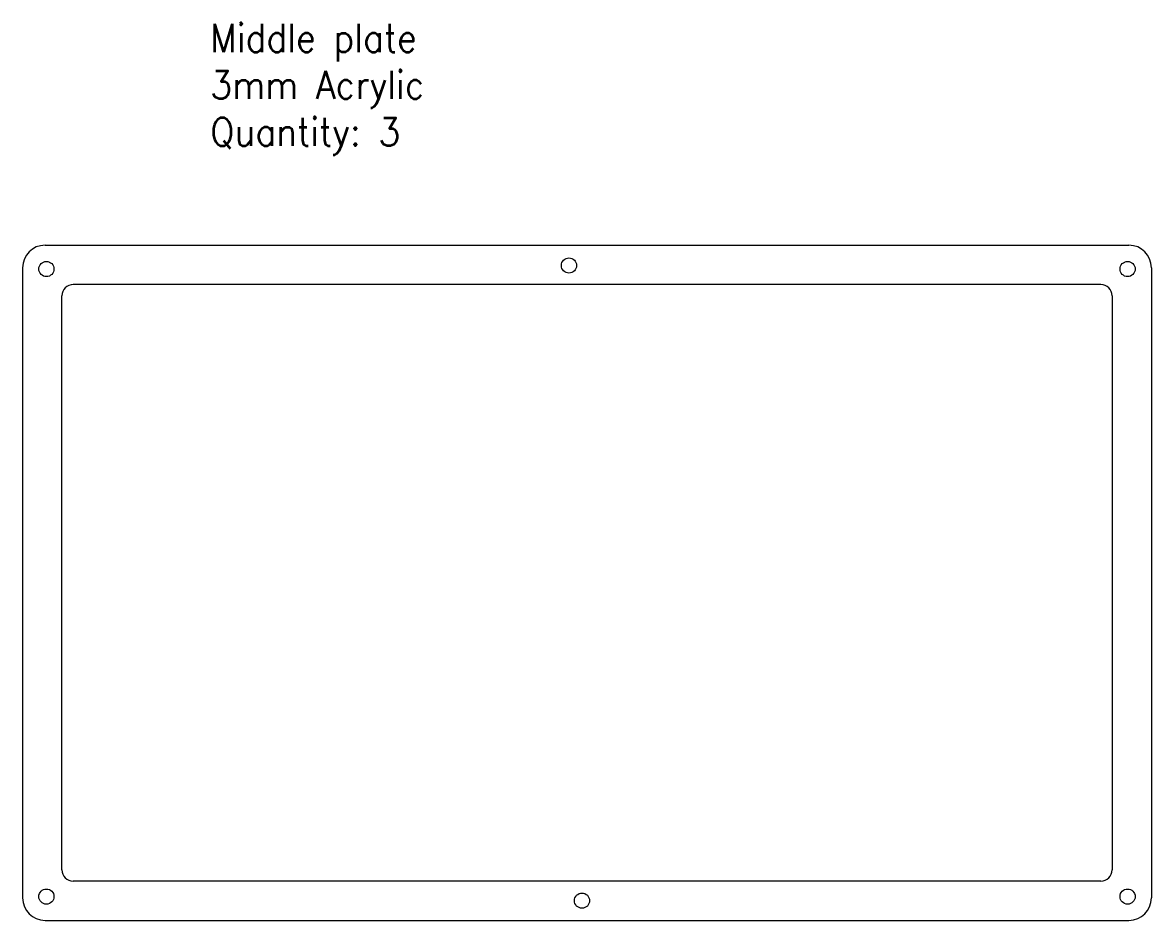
# Model space of a CAD drawing. Header units: millimetres. Extents: x 188 to 1083, y -51 to 254.
# Drawn here: x 415.7 to 616.3, y 93.9 to 253.5 of the extents above; entities that cross this region are included whole.
import ezdxf

# ---------------------------------------------------------------- set-up
doc = ezdxf.new("R2010")
doc.units = ezdxf.units.MM
doc.layers.add('Layer_1', color=7, linetype='CONTINUOUS')
doc.layers.add('text', color=4, linetype='CONTINUOUS', plot=False)
doc.styles.add('textstyle28', font='standard')

msp = doc.modelspace()

# ---------------------------------------------------------------- linework, layer by layer
at = {"layer": 'Layer_1', "linetype": 'ByBlock'}
for p, q in [((419.65155, 213.91437), (612.25938, 213.91437)), ((415.65155, 209.91437), (415.65155, 97.9144)), ((607.25939, 206.91441), (424.65155, 206.9144)), ((422.65152, 102.91439), (422.65151, 204.91438)), ((609.25941, 204.91438), (609.25942, 102.91439)), ((607.25939, 100.91437), (424.65155, 100.91436)), ((419.65155, 93.9144), (612.25938, 93.9144))]:
    msp.add_line(p, q, dxfattribs=at)
at = {"layer": 'Layer_1'}
for p, q in [((616.25938, 209.91437), (616.25938, 97.9144)), ((616.25938, 156.17963), (616.25938, 131.31227))]:
    msp.add_line(p, q, dxfattribs=at)
for centre in [(419.88379, 209.68215), (512.75266, 210.31437), (612.02715, 209.68214), (419.88379, 98.14664), (419.88379, 98.14664), (515.06516, 97.42947), (612.02715, 98.14662)]:
    msp.add_circle(centre, 1.35, dxfattribs=at)
for centre, start, end in [((419.65155, 209.91437), 90, 180), ((612.25938, 209.91437), 0, 90), ((419.65155, 97.9144), 180, 270), ((612.25938, 97.9144), 270, 0)]:
    msp.add_arc(centre, 4, start, end, dxfattribs=at)
at = {"layer": 'Layer_1', "linetype": 'ByBlock'}
for centre, start, end in [((424.65154, 204.91437), 89.9998313, 179.9998313), ((607.25938, 204.91439), 359.9998313, 89.9998313), ((424.65155, 102.91439), 179.9998313, 269.9998313), ((607.2594, 102.9144), 269.9998313, 359.9998313)]:
    msp.add_arc(centre, 2.00003, start, end, dxfattribs=at)

# ---------------------------------------------------------------- texts
at = {"layer": 'text', "linetype": 'ByBlock', "insert": (449.00637, 253.24515), "char_height": 2.5, "width": 161.4251725, "attachment_point": 1, "style": 'textstyle28'}
msp.add_mtext('{\\H2x;Middle plate\\P3mm Acrylic\\PQuantity: 3}', dxfattribs=at)

doc.saveas('drawing.dxf')
